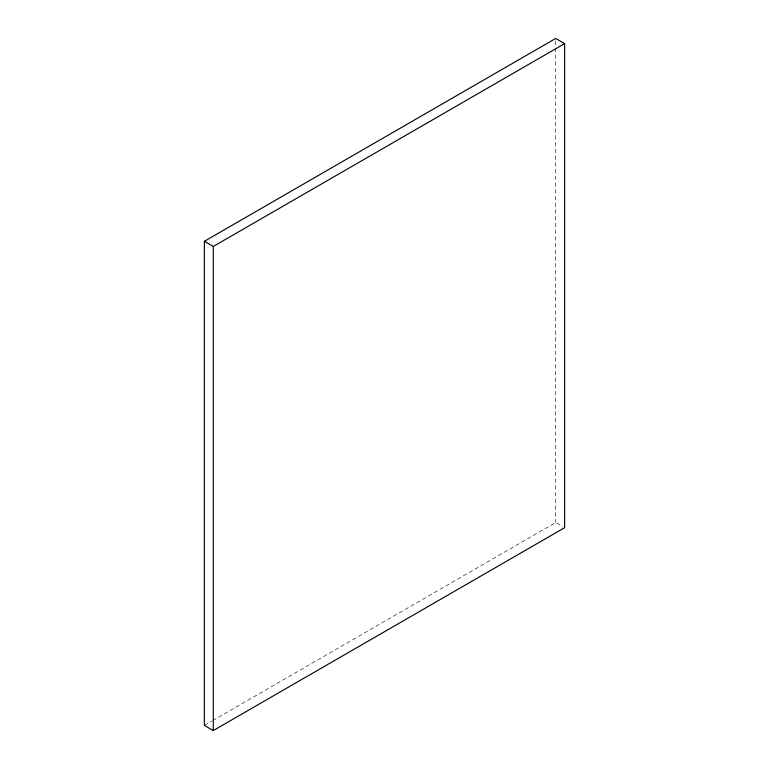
<?xml version="1.0" encoding="UTF-8"?>
<svg xmlns="http://www.w3.org/2000/svg" width="769" height="769" viewBox="0 0 769 769"><rect width="100%" height="100%" fill="white"/><g stroke="black" fill="none" stroke-linecap="round" stroke-linejoin="round"><path stroke-width="0.58" stroke-dasharray="3.85 2.88" d="M204.362 725.388L211.638 721.187M212.677 720.591L555.708 522.545L562.658 526.554M555.708 40.853L555.708 46.861M555.708 48.062L555.708 522.545"/><path stroke-width="1.15" d="M204.362 241.303L555.708 38.45L564.638 43.612L564.638 527.697L213.292 730.55L204.362 725.388L204.362 241.303L213.292 246.455L564.638 43.612M213.292 246.455L213.292 730.55"/></g></svg>
